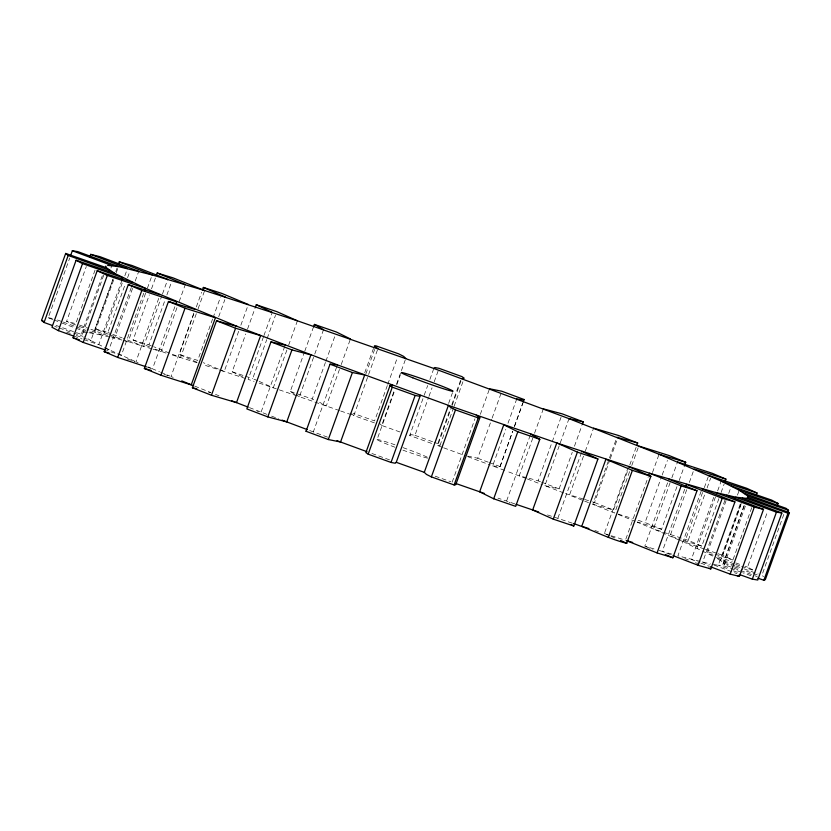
<?xml version="1.0" encoding="UTF-8"?>
<svg xmlns="http://www.w3.org/2000/svg" width="831" height="831" viewBox="0 0 831 831"><rect width="100%" height="100%" fill="white"/><g stroke="black" fill="none" stroke-linecap="round" stroke-linejoin="round"><path stroke-width="0.62" stroke-dasharray="4.16 3.12" d="M52.82 319.54L48.219 317.764L69.711 258.067M75.538 324.921L66.573 321.379L86.31 266.554M95.077 270.044L75.777 323.654L66.573 321.379M102.286 275.861L81.667 333.127L82.3 334.737L84.606 336.597M103.792 275.04L82.3 334.737L56.103 325.43M110.959 267.987L111.842 265.546M112.808 279.621L90.87 340.544L108.923 349.643L134.799 361.267M108.165 334.166L95.16 328.868L113.141 278.915M115.779 271.612L117.088 267.956M113.66 279.995L94.36 333.605L88.824 332.732M116.288 272.682L118.48 266.595M121.991 280.12L98.744 344.699L83.245 339.38M122.209 283.132L103.345 335.527L94.36 333.605L87.11 330.904M124.837 275.819L127.465 268.517M95.16 328.868L107.864 332.493L125.408 283.766M127.6 277.668L129.792 271.581M131.298 287.505L108.923 349.643L102.961 347.638M132.596 288.357L114.616 338.31L103.345 335.527L87.11 329.367M135.235 281.044L138.735 271.301M143.721 293.208L121.347 355.346L106.669 350.453M145.622 293.198L128.078 341.936L108.664 336.036M147.378 288.326L152.208 274.926M149.705 346.963L133.095 340.014L149.32 294.932M151.512 288.835L155.459 277.876M158.721 298.402L135.91 361.755L138.289 362.763M162.055 295.202L143.638 346.371L123.393 340.108M162.492 293.977L167.758 279.361M133.095 340.014L148.915 344.875L165.14 299.794M166.896 294.922L171.279 282.737M174.884 306.691L152.509 368.829L159.448 371.717M176.951 307.73L161.162 351.596L152.987 349.155M179.153 301.643L185.292 284.576M193.831 313.162L171.02 376.516L174.593 377.97M196.989 362.264L179.226 354.453L194.142 313.027M196.334 306.94L201.601 292.325M196.324 313.692L180.535 357.548L170.854 354.567M198.079 308.82L204.655 290.538M212.601 318.99L197.685 360.415L179.226 354.453M213.037 317.774L220.495 297.062M218.709 316.694L224.848 299.638M238.674 331.299L224.193 371.509L202.785 364.591M240.865 325.212L248.324 304.499M242.569 376.869L232.161 371.769L245.758 334M247.513 329.128L255.408 307.2M263.5 336.752L248.147 379.393L254.13 381.398M263.936 335.537L272.277 312.383M257.828 380.795L252.686 378.645L266.73 339.661M267.166 338.446L275.497 315.292M284.773 346.33L261.09 412.124L257.35 411.168M286.882 350.048L273.285 387.817L258.919 383.008M288.637 345.166L297.415 320.808M294.808 394.341L290.289 391.432L304.323 352.448M304.759 351.222L313.536 326.863M339.464 410.566L299.409 396.699L314.315 355.273M314.762 354.058L323.529 329.689M313.692 399.638L312.259 399.015L325.42 362.461M325.866 361.246L335.07 335.651M327.528 437.158L313.318 431.881L337.438 364.871M339.474 369.421L326.313 405.975L319.613 402.318M341.229 364.549L350.443 338.965M364.705 372.807L373.472 348.438M365.869 373.846L374.646 349.477M374.407 422.865L353.809 415.583L377.939 348.573M387.319 385.553L374.594 420.891L353.03 413.256M387.755 384.338L397.405 357.538M399.96 431.985L381.678 425.441L394.403 390.113M396.595 384.015L400.978 371.831M401.415 370.616L405.808 358.431M394.933 447.213A27.537 1.205 19.8 0 1 377.066 439.578L394.611 390.84M396.803 384.753L400.313 375.01M431.601 443.411L409.704 435.475L423.748 396.491M424.184 395.276L427.695 385.532M429.887 379.435L433.834 368.465M409.704 435.475L410.701 434.54L414.939 435.34L428.536 397.571M428.973 396.345L432.047 387.817M434.239 381.73L438.623 369.546M448.636 403.378L452.583 392.409M453.684 407.419L440.087 445.198L437.792 443.619L450.07 409.506M451.825 404.635L460.592 380.266M442.508 447.39L437.688 445.624L451.721 406.629M452.157 405.414L461.807 378.614M454.121 406.203L463.334 380.619M452.147 482.198L474.958 418.845M480.318 414.357L489.532 388.773M467.614 456.074L477.68 458.245L491.713 419.26M492.149 418.045L501.363 392.461M504.708 470.439L492.638 465.9L505.799 429.347M507.99 423.259L516.768 398.89M492.638 465.9L500.033 466.679L512.644 431.175M514.399 426.303L522.73 403.149M500.033 466.679L512.758 431.351M514.514 426.48L523.281 402.111M530.24 435.299L506.557 501.083L510.005 502.859M532.796 438.114L519.198 475.883L526.2 478.552M534.551 433.242L543.329 408.873M529.118 478.251L538.145 480.879L561.829 415.085M563.605 492.897L544.876 485.657L559.782 444.232M560.219 443.016L568.996 418.647M544.876 485.657L559.107 488.867L572.268 452.313M574.46 446.216L581.918 425.503M581.492 452.594L557.809 518.388L560.042 519.396M583.497 456.167L569.464 495.162L583.455 500.646M585.253 451.295L593.594 428.152M629.586 471.603L614.67 513.028L592.794 504.303L609.019 459.221M609.455 458.006L616.914 437.293M592.472 501.882L594.508 502.537L609.861 459.886M610.297 458.67L618.191 436.742M610.12 536.005L604.366 533.575L628.485 466.565M592.794 504.303L613.558 510.005L627.592 471.011M629.784 464.924L636.369 446.652M631.778 465.516L638.353 447.234M625.868 539.018L648.232 476.88M652.491 472.527L659.066 454.256M676.953 486.644L661.601 529.285L645.053 522.564L661.715 476.267M662.162 475.041L667.418 460.426M667.605 482.832L644.794 546.196L656.48 549.675M670.118 482.655L653.446 528.952L679.01 539.973M671.864 477.783L677.566 461.943M679.156 480.547L684.412 465.931M684.692 489.272L662.328 551.41L657.653 550.018M686.707 489.729L670.046 536.026L679.644 539.142M689.346 482.416L694.165 469.016M701.125 491.277L677.878 555.846L710.484 563.937M702.59 492.482L684.609 542.435L715.086 557.237M704.345 487.61L708.739 475.425M718.898 498.61L701.79 546.123L688.234 540.347L705.342 492.835M707.098 487.953L710.609 478.209M713.715 497.343L691.34 559.471L699.671 562.66M715.46 496.969L697.032 548.138L700.616 549.343M717.652 490.882L721.163 481.128M721.09 492.523L724.165 483.985M724.985 500.127L702.611 562.255L709.57 564.903M726.076 500.698L707.212 553.082L713.175 555.129M728.714 493.385L731.342 486.073M737.461 495.099L739.216 490.228M740.172 504.303L718.244 565.225L712.707 564.353M741.2 503.306L720.581 560.572L723.656 563.044L733.181 566.43M751.764 507.627L732.9 560.011L722.762 555.357L741.179 504.188M743.974 505.684L722.482 565.381L718.244 565.225L728.756 569.11M744.275 505.778L723.656 563.044L724.289 564.654L753.904 575.384M745.345 506.172L724.289 564.654L722.482 565.381L741.522 572.31M741.636 566.42L753.987 570.523L747.557 567.126L767.74 511.086M783.83 514.389L761.892 575.312L763.575 576.662M437.688 445.624L440.087 445.198M83.474 332.4L87.712 332.556M48.219 317.764L52.55 318.45M526.636 477.659L519.198 475.883L505.923 470.886M661.601 529.285L637.273 521.993M583.455 499.088L564.779 493.354M671.895 554.142L662.328 551.41L671.874 555.17M208.498 392.128L210.835 392.803M701.79 546.123L680.838 539.537M151.813 348.812L143.638 346.371L123.352 338.383M618.202 514.109L632.318 518.409M166.003 353.082L154.286 348.812M584.588 499.441L589.096 500.833M164.019 374.345L169.856 376.152M732.9 560.011L705.384 550.953M196.916 362.731L180.535 357.548L153.662 346.714M604.366 533.575L625.421 540.233M147.627 367.26L152.509 368.829L147.773 366.814M594.851 530.5L598.413 531.653M638.115 520.289L645.053 522.564M127.517 359.023L134.715 361.371M245.758 378.604L224.193 371.509L203.325 362.68M572.185 523.125L544.648 513.974M704.189 548.969L680.132 540.462M705.415 549.374L716.789 553.28M232.161 371.769L244.241 375.82M245.446 376.225L252.686 378.645M297.031 395.888L273.285 387.817L258.94 381.273M688.234 540.347L653.446 528.952L637.252 522.221M514.867 503.908L497.987 498.133M290.289 391.432L312.259 399.015M717.942 556.77L732.246 561.683M73.71 336.098L82.061 338.965M757.114 574.844L743.901 570.232M717.901 553.664L722.762 555.357M66.657 332.161L70.292 333.418M76.348 335.516L90.87 340.544L85.375 337.22M716.301 557.653L734.459 563.948M735.664 564.363L740.514 566.046M340.658 410.992L351.42 414.742M734.791 565.579L720.581 560.572L717.288 558.567M735.975 565.994L743.08 568.497M744.254 568.913L758.121 573.93M59.333 328.037L72.359 332.629M73.543 333.044L83.007 336.378M750.954 575.717L742.717 572.746M435.184 476.194L450.932 481.772M735.695 562.909L741.449 564.945M734.375 566.856L742.717 569.817M744.898 566.171L747.557 567.126M57.453 319.987L62.065 321.649M63.218 322.064L75.029 326.396M414.939 435.34L432.972 441.874M434.177 442.31L437.792 443.619M54.732 326.365L57.038 327.196M371.924 453.487L390.165 460.094M443.712 447.826L465.402 455.783M477.68 458.245L488.213 462.161M489.386 462.597L499.919 466.513M467.77 456.666L490.269 465.017M79.547 325.035L88.574 328.38M733.43 570.845L738.105 572.569M62.013 323.051L74.863 327.809M76.037 328.235L85.375 331.694M755.026 575.8L757.249 576.631M76.234 326.853L85.905 330.447M714.016 565.08L736.972 573.639M107.864 332.493L110.398 333.449M309.693 430.52L313.318 431.881M538.145 480.879L540.472 481.762M541.635 482.209L559.107 488.867M527.363 478.988L542.539 484.774M112.756 334.342L122.157 337.905M78.997 326.282L85.957 328.931M266.928 414.347L249.373 407.595M271.592 416.123L278.593 418.793M90.828 329.211L107.479 335.579M700.855 563.117L709.186 566.295M53.973 319.977L59.718 322.168M148.915 344.875L151.273 345.789M684.91 558.598L688.421 559.969M695.454 562.712L698.964 564.083M109.339 334.623L122.219 339.65M594.508 502.537L613.558 510.005M584.629 501.103L590.457 503.389M215.499 394.393L219 395.764M194.745 386.135L210.866 392.564M645.936 546.653L652.823 549.436M618.243 514.482L634.936 521.266M160.612 372.195L169.867 376.038M611.273 536.494L614.732 537.958M295.961 394.922L299.409 396.699M350.225 413.007L353.809 415.583M379.497 423.363L381.678 425.441M427.612 458.141A27.537 1.205 19.8 0 1 402.931 450.153M377.066 439.578A27.537 1.205 19.8 0 1 395.016 444.814M403.025 447.629A27.537 1.205 19.8 0 1 428.09 457.601"/><path stroke-width="1.25" d="M52.436 325.523L44.064 322.47L41.55 320.444L65.68 253.434L106.43 267.727L115 273.534L145.477 288.336L237.292 326.469L337.438 364.871L448.408 405.331L556.801 442.954L649.551 473.223L715.47 492.461L735.726 497.167L746.612 498.371L787.975 513.236L789.45 512.644L765.32 579.654L763.845 580.246L757.82 578.137M44.064 322.47L68.184 255.46L65.68 253.434M70.583 255.626L72.339 250.754L77.761 251.606L118.48 266.595L152.208 274.926L204.655 290.538L297.415 320.808L433.834 368.465L568.996 418.647L659.066 454.256L721.163 481.128L739.216 490.228L747.786 496.034L788.536 510.327L787.653 512.758M115 273.534L76.099 260.248L51.969 327.258L58.399 330.655L73.71 336.098M58.399 330.655L82.518 263.645L76.099 260.248M89.821 256.81L90.704 254.369L99.907 256.644L138.735 271.301M105.444 350.038L83.204 342.424L73.055 337.77L97.185 270.761L133.053 282.633M83.204 342.424L107.324 275.414L97.185 270.761M108.622 272.641L109.505 270.21L68.184 255.46M118.407 264.3L119.28 261.858L131.984 265.484L167.758 279.361M121.991 280.12L122.863 277.689L82.518 263.645M146.401 366.876L117.722 357.434L104.166 351.658L128.286 284.649L160.04 294.745M117.722 357.434L141.841 290.424L128.286 284.649M144.594 290.767L145.477 288.336L107.324 275.414M156.342 275.435L157.215 273.004L173.035 277.866L204.655 290.538M193.592 385.667L160.913 375.228L144.355 368.497L168.475 301.487L195.14 309.506M175.756 304.26L176.639 301.819L141.841 290.424M160.913 375.228L185.033 308.208L168.475 301.487M202.473 289.884L203.356 287.443L221.804 293.405L248.324 304.499M248.209 407.148L236.492 402.62L211.448 395.244L192.397 387.776L216.527 320.766L237.292 326.469M211.448 395.244L235.578 328.235L260.622 335.61L236.492 402.62L231.828 400.791M255.408 307.2L256.291 304.759L276.816 311.635L297.415 320.808M307.283 429.617L286.757 421.899L267.811 416.902L246.849 408.914L270.968 341.905L285.21 345.114M267.811 416.902L291.941 349.893L310.887 354.889L286.757 421.899L282.093 420.122M313.536 326.863L314.409 324.422L336.389 332.005L350.443 338.965M367.063 451.721L340.554 441.999L328.287 439.537L306.037 431.279L330.042 364.092L337.438 364.871M328.287 439.537L352.406 372.527L364.684 374.989L340.554 441.999L337.002 440.679M389.999 385.584L365.869 452.594L368.175 454.162L391.027 462.441L395.255 463.241L396.252 462.306L420.372 395.296L419.385 396.231L415.147 395.431L392.294 387.153L389.999 385.584L392.398 385.148M368.175 454.162L392.294 387.153M391.027 462.441L415.147 395.431M424.277 472.34L448.408 405.331L450.589 407.408L455.492 409.88L478.251 417.931L479.861 417.764L455.731 484.774L454.121 484.951L431.362 476.89L426.469 474.418L424.277 472.34L396.252 462.306M431.362 476.89L455.492 409.88M454.121 484.951L478.251 417.931M523.166 401.934L524.049 399.503L501.799 391.235L489.532 388.773M493.697 498.777L517.817 431.767L503.763 424.797L479.643 491.807L493.697 498.777L515.677 506.349L539.797 439.339L530.677 434.073M582.354 424.288L583.237 421.857L562.265 413.869L543.329 408.873M553.269 519.136L577.4 452.126L556.801 442.954L532.671 509.974L553.269 519.136L573.795 526.013L597.925 459.003L581.939 451.378M636.806 445.426L637.678 442.996L618.628 435.527L593.594 428.152M608.282 537.366L632.401 470.356L650.86 476.319L626.73 543.329C608.199 538.748 591.423 529.399 573.38 523.52M648.668 475.654L649.551 473.223L681.171 485.896L696.991 490.757L672.871 557.767L657.051 552.906L626.584 540.701M684.848 464.716L685.731 462.275L669.173 455.554L638.8 446.018M657.051 552.906L681.171 485.896M685.575 486.841L686.448 484.4L722.222 498.278L734.926 501.903L710.806 568.913L698.092 565.288L673.058 555.638M725.037 481.554L725.92 479.113L712.364 473.338L677.566 461.943M698.092 565.288L722.222 498.278M734.853 499.608L735.726 497.167L776.445 512.156L781.867 513.007L757.747 580.017L752.325 579.165L739.278 574.47M756.148 495.442L757.031 493.001L746.882 488.348L708.739 475.425M730.179 574.128L754.309 507.118L763.512 509.393L739.382 576.402L730.179 574.128L710.37 566.752M777.234 505.944L778.117 503.513L771.687 500.117L731.342 486.073M752.325 579.165L776.445 512.156M763.845 580.246L787.975 513.236M433.834 368.465L434.831 367.531L439.059 368.33L461.911 376.609L464.207 378.178L461.807 378.614M306.41 430.655L306.037 431.279M746.612 498.371L748.419 497.644L789.45 512.644M583.237 421.857L568.996 418.647M107.604 265.39L118.48 266.595M516.768 398.89L523.675 400.116L524.049 399.503M637.678 442.996L616.914 437.293M192.397 387.776L196.802 388.804M685.731 462.275L659.066 454.256M144.355 368.497L151.221 370.408M725.92 479.113L694.165 469.016M104.166 351.658L109.443 353.248M626.636 540.607L632.692 542.466M757.031 493.001L721.163 481.128M73.055 337.77L75.019 338.383M76.13 338.747L79.475 339.817M588.899 528.578L581.762 526.272L605.892 459.263L632.401 470.356M778.117 503.513L739.216 490.228M185.033 308.208L215.416 317.743L191.286 384.753L181.75 380.878M577.4 452.126L597.925 459.003M538.654 511.969L516.051 504.313M41.55 320.444L43.191 321.005M517.817 431.767L539.797 439.339M484.535 493.489L455.731 483.455M744.701 493.552L786.022 508.302L788.536 510.327M754.309 507.118L715.47 492.461M742.374 498.216L781.867 513.007M111.842 265.546L72.339 250.754M330.167 364.258L352.406 372.527M726.741 495.245L763.512 509.393M127.465 268.517L90.704 254.369M270.968 341.905L291.941 349.893M702.008 488.836L734.926 501.903M152.208 274.926L119.28 261.858M216.527 320.766L235.578 328.235M737.336 575.582L739.382 576.402M668.924 479.186L696.991 490.757M185.292 284.576L157.215 273.004M709.082 568.196L710.806 568.913M628.485 466.565L650.86 476.319M225.72 297.197L203.356 287.443M665.319 554.506L672.871 557.767M272.277 312.383L256.291 304.759M620.487 540.389L626.73 543.329M323.529 329.689L314.409 324.422M571.167 524.538L573.795 526.013M476.277 415.188L479.861 417.764M377.939 348.573L374.355 345.997L375.955 345.831L398.724 353.881L403.617 356.354L405.808 358.431M747.786 496.034L748.419 497.644M105.786 266.117L106.43 267.727M412.727 377.773A27.537 1.205 19.8 0 0 452.968 391.256A27.537 1.205 19.8 0 0 415.625 376.609A27.537 1.205 19.8 0 0 412.727 377.773"/></g></svg>
